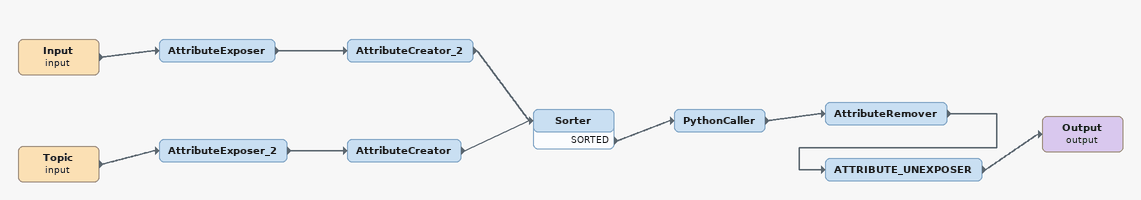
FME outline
Topic (input)
    -> AttributeExposer_2
AttributeExposer_2
    -> AttributeCreator
AttributeCreator
    -> Sorter
Input (input)
    -> AttributeExposer
AttributeExposer
    -> AttributeCreator_2
AttributeCreator_2
    -> Sorter
Sorter
    SORTED -> PythonCaller
PythonCaller
    -> AttributeRemover
AttributeRemover
    -> ATTRIBUTE_UNEXPOSER
ATTRIBUTE_UNEXPOSER
    -> Output (output)
Output (output)
